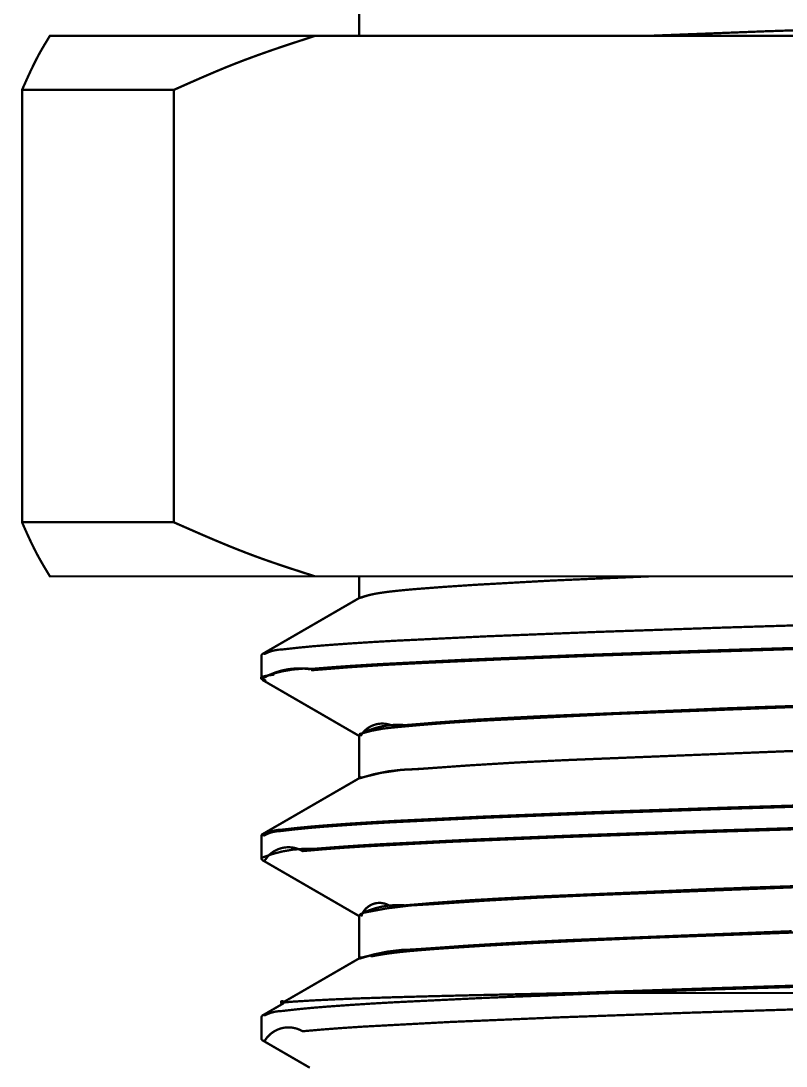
# Model space of a CAD drawing. Header units: inches. Extents: x -6 to 430, y 0 to 90.
# Drawn here: x 15.16 to 19.41, y 54.78 to 60.58 of the extents above; entities that cross this region are included whole.
import ezdxf

# ---------------------------------------------------------------- set-up
doc = ezdxf.new("R2010")
doc.units = ezdxf.units.IN
doc.layers.add('Mechanical 1', color=6, linetype='Continuous')

msp = doc.modelspace()

# ---------------------------------------------------------------- linework, layer by layer
at = {"layer": 'Mechanical 1', "const_width": 0.0127}
for points in [[(17.0415, 60.5), (17.0415, 60.625)], [(18.653, 60.5001), (19.295, 60.5251)], [(18.653, 60.5001), (19.295, 60.5251)], [(19.295, 60.5251), (20.0259, 60.5501)], [(19.295, 60.5251), (20.0259, 60.5501)], [(15.2928, 60.4486), (15.3084, 60.4745)], [(15.3084, 60.4745), (15.3241, 60.5)], [(15.3241, 60.5), (29.6759, 60.5)], [(16.559, 60.4211), (16.6383, 60.4479)], [(16.6383, 60.4479), (16.797, 60.5)], [(16.4014, 60.3643), (16.4801, 60.3933)], [(16.4801, 60.3933), (16.559, 60.4211)], [(15.2152, 60.3011), (15.2306, 60.3334)], [(15.1999, 60.2679), (15.2152, 60.3011)], [(16.1674, 60.2684), (16.2451, 60.3017)], [(15.1693, 60.2), (15.1999, 60.2679)], [(16.0124, 60.2), (16.0899, 60.2344)], [(16.0899, 60.2344), (16.1674, 60.2684)], [(15.1693, 60.2), (16.0124, 60.2)], [(15.1693, 57.8), (15.1693, 60.2)], [(16.0124, 57.8), (16.0124, 60.2)], [(15.1693, 57.8), (16.0124, 57.8)], [(15.1693, 57.8), (15.1845, 57.7656)], [(16.0124, 57.8), (16.1675, 57.7321)], [(15.1845, 57.7656), (15.1998, 57.7316)], [(15.1998, 57.7316), (15.2152, 57.6983)], [(16.1675, 57.7321), (16.2453, 57.6989)], [(16.2453, 57.6989), (16.3232, 57.6666)], [(16.3232, 57.6666), (16.4014, 57.6356)], [(15.2772, 57.5789), (15.2928, 57.5521)], [(15.2928, 57.5521), (15.3241, 57.5)], [(16.5589, 57.5781), (16.6381, 57.5514)], [(16.6381, 57.5514), (16.7175, 57.5255)], [(15.3241, 57.5), (29.6759, 57.5)], [(16.7175, 57.5255), (16.797, 57.5)], [(17.0415, 57.379), (17.0415, 57.5)], [(18.1035, 57.4762), (18.6546, 57.5001)], [(18.1125, 57.4766), (18.6546, 57.5001)], [(17.3442, 57.4284), (17.4964, 57.4403)], [(17.3598, 57.4297), (17.5123, 57.4414)], [(17.4964, 57.4403), (17.6754, 57.4523)], [(17.5123, 57.4414), (17.69, 57.4532)], [(17.6754, 57.4523), (18.1035, 57.4762)], [(17.69, 57.4532), (18.1125, 57.4766)], [(16.9395, 57.3201), (17.0483, 57.3829)], [(16.9402, 57.3205), (17.0491, 57.3834)], [(16.8852, 57.2886), (16.9395, 57.3201)], [(16.8858, 57.289), (16.9402, 57.3205)], [(16.7765, 57.2258), (16.8308, 57.2572)], [(16.7769, 57.226), (16.8313, 57.2575)], [(16.8308, 57.2572), (16.8852, 57.2886)], [(16.8313, 57.2575), (16.8858, 57.289)], [(16.668, 57.1631), (16.7224, 57.1946)], [(16.7221, 57.1944), (16.7765, 57.2258)], [(16.7224, 57.1946), (16.7769, 57.226)], [(18.3547, 57.1911), (19.062, 57.2154)], [(18.3547, 57.1911), (19.062, 57.2154)], [(19.062, 57.2154), (19.8491, 57.2397)], [(19.062, 57.2154), (19.8491, 57.2397)], [(16.6134, 57.1315), (16.6677, 57.1629)], [(16.6135, 57.1316), (16.668, 57.1631)], [(16.6677, 57.1629), (16.7221, 57.1944)], [(17.2431, 57.1426), (17.7437, 57.1668)], [(17.2431, 57.1426), (17.7437, 57.1668)], [(17.7437, 57.1668), (18.3547, 57.1911)], [(17.7437, 57.1668), (18.3547, 57.1911)], [(16.5046, 57.0687), (16.5591, 57.1001)], [(16.5046, 57.0687), (16.559, 57.1001)], [(16.5591, 57.1001), (16.6135, 57.1316)], [(16.559, 57.1001), (16.6134, 57.1315)], [(18.2151, 57.0609), (18.9345, 57.0862)], [(18.2574, 57.0625), (18.9733, 57.0875)], [(18.3589, 57.06), (18.9418, 57.0802)], [(18.9345, 57.0862), (19.744, 57.1115)], [(18.9418, 57.0802), (19.5823, 57.1004)], [(18.9733, 57.0875), (19.7761, 57.1125)], [(16.5, 56.9375), (16.5, 57.0625)], [(17.1164, 57.0103), (17.6039, 57.0356)], [(17.1539, 57.0125), (17.6459, 57.0375)], [(17.4015, 57.0195), (17.8422, 57.0398)], [(17.6039, 57.0356), (18.2151, 57.0609)], [(17.6459, 57.0375), (18.2574, 57.0625)], [(17.8422, 57.0398), (18.3589, 57.06)], [(16.507, 56.9236), (16.614, 56.8618)], [(16.614, 56.8618), (16.6675, 56.8308)], [(16.6675, 56.8308), (16.721, 56.7999)], [(16.721, 56.7999), (16.7745, 56.769)], [(19.0775, 56.7672), (20.556, 56.8171)], [(19.2237, 56.7725), (20.7047, 56.8217)], [(19.4062, 56.7728), (20.5198, 56.8096)], [(16.7745, 56.769), (16.828, 56.7381)], [(16.828, 56.7381), (16.8815, 56.7072)], [(17.7247, 56.6991), (18.4577, 56.736)], [(17.9328, 56.7173), (19.0775, 56.7672)], [(18.0517, 56.7234), (19.2237, 56.7725)], [(18.4577, 56.736), (19.4062, 56.7728)], [(16.8815, 56.7072), (16.9349, 56.6762)], [(16.9349, 56.6762), (16.9884, 56.6453)], [(16.9884, 56.6453), (17.0419, 56.6144)], [(17.0419, 56.3791), (17.0419, 56.6185)], [(19.3995, 56.5287), (20.9262, 56.5783)], [(18.1713, 56.4791), (19.3995, 56.5287)], [(18.2153, 56.4812), (19.4478, 56.5304)], [(16.9394, 56.3199), (17.0485, 56.383)], [(16.9424, 56.3216), (17.0515, 56.3847)], [(16.8303, 56.2568), (16.8849, 56.2884)], [(16.8334, 56.2586), (16.8879, 56.2901)], [(16.8849, 56.2884), (16.9394, 56.3199)], [(16.8879, 56.2901), (16.9424, 56.3216)], [(16.7213, 56.1938), (16.7758, 56.2253)], [(16.7243, 56.1955), (16.7788, 56.227)], [(16.7758, 56.2253), (16.8303, 56.2568)], [(16.7788, 56.227), (16.8334, 56.2586)], [(18.336, 56.184), (19.045, 56.2084)], [(18.3551, 56.1911), (19.0623, 56.2154)], [(18.3551, 56.1911), (19.0623, 56.2154)], [(19.045, 56.2084), (19.8351, 56.2329)], [(19.0623, 56.2154), (19.8494, 56.2397)], [(19.0623, 56.2154), (19.8494, 56.2397)], [(16.6122, 56.1307), (16.6667, 56.1622)], [(16.6153, 56.1325), (16.6698, 56.164)], [(16.6667, 56.1622), (16.7213, 56.1938)], [(16.6698, 56.164), (16.7243, 56.1955)], [(17.2257, 56.1352), (17.7248, 56.1596)], [(17.2435, 56.1426), (17.7441, 56.1669)], [(17.2435, 56.1426), (17.7441, 56.1669)], [(17.7248, 56.1596), (18.336, 56.184)], [(17.7441, 56.1669), (18.3551, 56.1911)], [(17.7441, 56.1669), (18.3551, 56.1911)], [(16.5031, 56.0676), (16.5576, 56.0992)], [(16.5062, 56.0694), (16.5607, 56.101)], [(16.5576, 56.0992), (16.6122, 56.1307)], [(16.5607, 56.101), (16.6153, 56.1325)], [(18.8828, 56.0781), (19.7011, 56.1039)], [(18.9733, 56.0875), (19.7761, 56.1125)], [(18.9733, 56.0875), (19.7761, 56.1125)], [(16.5, 56.0561), (16.5, 56.0625)], [(16.5, 55.9311), (16.5, 56.0561)], [(16.5025, 56.0609), (16.504, 56.0618)], [(17.1539, 56.0125), (17.6459, 56.0375)], [(17.1539, 56.0125), (17.6459, 56.0375)], [(17.5485, 56.0266), (18.159, 56.0524)], [(17.6459, 56.0375), (18.2574, 56.0625)], [(17.6459, 56.0375), (18.2574, 56.0625)], [(18.159, 56.0524), (18.8828, 56.0781)], [(18.2574, 56.0625), (18.9733, 56.0875)], [(18.2574, 56.0625), (18.9733, 56.0875)], [(17.0675, 56.0009), (17.5485, 56.0266)], [(16.505, 55.9247), (16.6124, 55.8626)], [(16.6124, 55.8626), (16.666, 55.8316)], [(16.666, 55.8316), (16.7197, 55.8006)], [(19.0005, 55.7643), (20.4422, 55.8135)], [(19.1976, 55.7716), (20.6637, 55.8204)], [(16.7197, 55.8006), (16.7734, 55.7695)], [(16.7734, 55.7695), (16.8271, 55.7385)], [(17.891, 55.715), (19.0005, 55.7643)], [(18.039, 55.7228), (19.1976, 55.7716)], [(18.3108, 55.7294), (19.5434, 55.7776)], [(16.8271, 55.7385), (16.8808, 55.7075)], [(16.8808, 55.7075), (16.9345, 55.6764)], [(16.9345, 55.6764), (16.9881, 55.6454)], [(16.9881, 55.6454), (17.0418, 55.6144)], [(17.0418, 55.3792), (17.0418, 55.6186)], [(18.1782, 55.4794), (19.4249, 55.5296)], [(18.2132, 55.481), (19.4449, 55.5303)], [(18.6494, 55.4939), (19.8654, 55.538)], [(17.7378, 55.4498), (18.0034, 55.4645)], [(18.0034, 55.4645), (18.3086, 55.4792)], [(18.3086, 55.4792), (18.6494, 55.4939)], [(17.5097, 55.4351), (17.7378, 55.4498)], [(16.9611, 55.3326), (17.0481, 55.3829)], [(16.9633, 55.3339), (17.0509, 55.3845)], [(16.8306, 55.2571), (16.8741, 55.2823)], [(16.832, 55.2579), (16.8757, 55.2832)], [(16.8741, 55.2823), (16.9176, 55.3074)], [(16.8757, 55.2832), (16.9195, 55.3086)], [(16.9176, 55.3074), (16.9611, 55.3326)], [(16.9195, 55.3086), (16.9633, 55.3339)], [(16.7436, 55.2068), (16.7871, 55.232)], [(16.7444, 55.2073), (16.7882, 55.2326)], [(16.7871, 55.232), (16.8306, 55.2571)], [(16.7882, 55.2326), (16.832, 55.2579)], [(18.9751, 55.2126), (19.3669, 55.2251)], [(18.9751, 55.2124), (19.367, 55.2249)], [(19.0611, 55.209), (19.8483, 55.2333)], [(19.3669, 55.2251), (19.7776, 55.2375)], [(19.367, 55.2249), (19.7777, 55.2374)], [(16.6566, 55.1566), (16.7001, 55.1817)], [(16.6568, 55.1567), (16.7006, 55.182)], [(16.7001, 55.1817), (16.7436, 55.2068)], [(16.7006, 55.182), (16.7444, 55.2073)], [(17.0601, 55.1582), (17.2442, 55.164)], [(17.2332, 55.1637), (17.4482, 55.1696)], [(17.2442, 55.164), (17.4576, 55.1698)], [(17.4482, 55.1696), (17.6906, 55.1755)], [(17.4576, 55.1698), (17.6977, 55.1756)], [(17.6906, 55.1755), (18.2574, 55.1875)], [(17.6977, 55.1756), (18.2574, 55.1875)], [(17.7427, 55.1604), (18.3537, 55.1847)], [(18.2595, 55.1874), (18.6047, 55.1999)], [(18.2595, 55.1876), (18.6049, 55.2001)], [(18.2595, 55.1875), (22.498, 55.1875)], [(18.3537, 55.1847), (19.0611, 55.209)], [(18.6047, 55.1999), (18.9751, 55.2124)], [(18.6049, 55.2001), (18.9751, 55.2126)], [(16.5045, 55.0622), (16.6178, 55.1277)], [(16.613, 55.1314), (16.6568, 55.1567)], [(16.613, 55.1314), (16.6566, 55.1566)], [(16.6795, 55.1396), (16.7763, 55.1456)], [(16.6884, 55.1403), (16.7871, 55.1462)], [(16.7763, 55.1456), (16.8974, 55.1517)], [(16.7871, 55.1462), (16.9089, 55.1522)], [(16.8974, 55.1517), (17.0485, 55.1578)], [(16.9089, 55.1522), (17.0601, 55.1582)], [(17.0485, 55.1578), (17.2332, 55.1637)], [(17.2422, 55.1361), (17.7427, 55.1604)], [(16.5, 54.9311), (16.5, 55.0561)], [(17.5485, 55.0266), (18.1589, 55.0524)], [(18.1589, 55.0524), (18.8827, 55.0781)], [(18.8827, 55.0781), (19.701, 55.1039)], [(17.0674, 55.0009), (17.5485, 55.0266)], [(16.505, 54.9247), (16.5927, 54.874)], [(16.5927, 54.874), (16.6366, 54.8486)], [(16.6366, 54.8486), (16.6804, 54.8233)], [(16.6804, 54.8233), (16.7243, 54.7979)], [(16.7243, 54.7979), (16.7681, 54.7726)]]:
    msp.add_lwpolyline(points, dxfattribs=at)
at = {"layer": 'Mechanical 1', "const_width": 0.00635}
for points in [[(19.2918, 60.5251, 1), (19.2981, 60.5251, 1)], [(19.2918, 60.5251, 1), (19.2981, 60.5251, 1)], [(19.2918, 60.5251, 1), (19.2981, 60.5251, 1)], [(19.2918, 60.5251, 1), (19.2981, 60.5251, 1)], [(15.2896, 60.4486, 1), (15.2959, 60.4486, 1)], [(15.2896, 60.4486, 1), (15.2959, 60.4486, 1)], [(15.3053, 60.4745, 1), (15.3116, 60.4745, 1)], [(15.3053, 60.4745, 1), (15.3116, 60.4745, 1)], [(15.321, 60.5, 1), (15.3273, 60.5, 1)], [(15.321, 60.5, 1), (15.3273, 60.5, 1)], [(16.6351, 60.4479, 1), (16.6414, 60.4479, 1)], [(16.6351, 60.4479, 1), (16.6414, 60.4479, 1)], [(16.7939, 60.5, 1), (16.8002, 60.5, 1)], [(17.0383, 60.5, 1), (17.0447, 60.5, 1)], [(18.6498, 60.5001, 1), (18.6562, 60.5001, 1)], [(18.6498, 60.5001, 1), (18.6562, 60.5001, 1)], [(15.2584, 60.3939, 1), (15.2647, 60.3939, 1)], [(15.2584, 60.3939, 1), (15.2647, 60.3939, 1)], [(15.274, 60.4219, 1), (15.2803, 60.4219, 1)], [(15.274, 60.4219, 1), (15.2803, 60.4219, 1)], [(16.4769, 60.3933, 1), (16.4832, 60.3933, 1)], [(16.4769, 60.3933, 1), (16.4832, 60.3933, 1)], [(16.5559, 60.4211, 1), (16.5622, 60.4211, 1)], [(16.5559, 60.4211, 1), (16.5622, 60.4211, 1)], [(15.2274, 60.3334, 1), (15.2338, 60.3334, 1)], [(15.2274, 60.3334, 1), (15.2338, 60.3334, 1)], [(15.2429, 60.3644, 1), (15.2492, 60.3644, 1)], [(15.2429, 60.3644, 1), (15.2492, 60.3644, 1)], [(16.3982, 60.3643, 1), (16.4046, 60.3643, 1)], [(16.3982, 60.3643, 1), (16.4046, 60.3643, 1)], [(15.212, 60.3011, 1), (15.2184, 60.3011, 1)], [(15.212, 60.3011, 1), (15.2184, 60.3011, 1)], [(16.2419, 60.3017, 1), (16.2483, 60.3017, 1)], [(16.2419, 60.3017, 1), (16.2483, 60.3017, 1)], [(15.1967, 60.2679, 1), (15.203, 60.2679, 1)], [(15.1967, 60.2679, 1), (15.203, 60.2679, 1)], [(16.0867, 60.2344, 1), (16.093, 60.2344, 1)], [(16.0867, 60.2344, 1), (16.093, 60.2344, 1)], [(16.1642, 60.2684, 1), (16.1706, 60.2684, 1)], [(16.1642, 60.2684, 1), (16.1706, 60.2684, 1)], [(15.1661, 60.2, 1), (15.1724, 60.2, 1)], [(15.1661, 60.2, 1), (15.1724, 60.2, 1)], [(15.1661, 60.2, 1), (15.1724, 60.2, 1)], [(16.0093, 60.2, 1), (16.0156, 60.2, 1)], [(16.0093, 60.2, 1), (16.0156, 60.2, 1)], [(16.0093, 60.2, 1), (16.0156, 60.2, 1)], [(15.1661, 57.8, 1), (15.1724, 57.8, 1)], [(15.1661, 57.8, 1), (15.1724, 57.8, 1)], [(15.1661, 57.8, 1), (15.1724, 57.8, 1)], [(16.0093, 57.8, 1), (16.0156, 57.8, 1)], [(16.0093, 57.8, 1), (16.0156, 57.8, 1)], [(16.0093, 57.8, 1), (16.0156, 57.8, 1)], [(15.1814, 57.7656, 1), (15.1877, 57.7656, 1)], [(15.1814, 57.7656, 1), (15.1877, 57.7656, 1)], [(15.1967, 57.7316, 1), (15.203, 57.7316, 1)], [(15.1967, 57.7316, 1), (15.203, 57.7316, 1)], [(16.1644, 57.7321, 1), (16.1707, 57.7321, 1)], [(16.1644, 57.7321, 1), (16.1707, 57.7321, 1)], [(15.212, 57.6983, 1), (15.2183, 57.6983, 1)], [(15.212, 57.6983, 1), (15.2184, 57.6983, 1)], [(15.2274, 57.6662, 1), (15.2337, 57.6662, 1)], [(15.2274, 57.6662, 1), (15.2337, 57.6662, 1)], [(16.2421, 57.6989, 1), (16.2484, 57.6989, 1)], [(16.2421, 57.6989, 1), (16.2484, 57.6989, 1)], [(16.32, 57.6666, 1), (16.3264, 57.6666, 1)], [(16.32, 57.6666, 1), (16.3264, 57.6666, 1)], [(15.2429, 57.6357, 1), (15.2492, 57.6357, 1)], [(15.2429, 57.6357, 1), (15.2492, 57.6357, 1)], [(15.2584, 57.6067, 1), (15.2647, 57.6067, 1)], [(15.2584, 57.6067, 1), (15.2647, 57.6067, 1)], [(16.3983, 57.6356, 1), (16.4046, 57.6356, 1)], [(16.3983, 57.6356, 1), (16.4046, 57.6356, 1)], [(15.274, 57.5789, 1), (15.2803, 57.5789, 1)], [(15.274, 57.5789, 1), (15.2803, 57.5789, 1)], [(15.2896, 57.5521, 1), (15.296, 57.5521, 1)], [(15.2896, 57.5521, 1), (15.296, 57.5521, 1)], [(16.5558, 57.5781, 1), (16.5621, 57.5781, 1)], [(16.5558, 57.5781, 1), (16.5621, 57.5781, 1)], [(16.635, 57.5514, 1), (16.6413, 57.5514, 1)], [(16.635, 57.5514, 1), (16.6413, 57.5514, 1)], [(15.321, 57.5, 1), (15.3273, 57.5, 1)], [(15.321, 57.5, 1), (15.3273, 57.5, 1)], [(16.7144, 57.5255, 1), (16.7207, 57.5255, 1)], [(16.7144, 57.5255, 1), (16.7207, 57.5255, 1)], [(16.7939, 57.5, 1), (16.8002, 57.5, 1)], [(17.0384, 57.5, 1), (17.0447, 57.5, 1)], [(18.6514, 57.5001, 1), (18.6578, 57.5001, 1)], [(18.6514, 57.5001, 1), (18.6578, 57.5001, 1)], [(17.3411, 57.4284, 1), (17.3474, 57.4284, 1)], [(17.3411, 57.4284, 1), (17.3474, 57.4284, 1)], [(17.3566, 57.4297, 1), (17.363, 57.4297, 1)], [(17.3566, 57.4297, 1), (17.363, 57.4297, 1)], [(17.4932, 57.4403, 1), (17.4996, 57.4403, 1)], [(17.4932, 57.4403, 1), (17.4996, 57.4403, 1)], [(17.5091, 57.4414, 1), (17.5155, 57.4414, 1)], [(17.5091, 57.4414, 1), (17.5155, 57.4414, 1)], [(17.6722, 57.4523, 1), (17.6786, 57.4523, 1)], [(17.6722, 57.4523, 1), (17.6786, 57.4523, 1)], [(17.6868, 57.4532, 1), (17.6932, 57.4532, 1)], [(17.6868, 57.4532, 1), (17.6932, 57.4532, 1)], [(18.1003, 57.4762, 1), (18.1067, 57.4762, 1)], [(18.1003, 57.4762, 1), (18.1067, 57.4762, 1)], [(18.1094, 57.4766, 1), (18.1157, 57.4766, 1)], [(18.1094, 57.4766, 1), (18.1157, 57.4766, 1)], [(17.0384, 57.379, 1), (17.0447, 57.379, 1)], [(17.0438, 57.3806, 1), (17.0502, 57.3806, 1)], [(17.0451, 57.3829, 1), (17.0514, 57.3829, 1)], [(17.046, 57.3834, 1), (17.0523, 57.3834, 1)], [(17.053, 57.3828, 1), (17.0594, 57.3828, 1)], [(17.0805, 57.3925, 1), (17.0868, 57.3925, 1)], [(17.0805, 57.3925, 1), (17.0868, 57.3925, 1)], [(17.0898, 57.3945, 1), (17.0962, 57.3945, 1)], [(17.0898, 57.3945, 1), (17.0962, 57.3945, 1)], [(17.1339, 57.4045, 1), (17.1403, 57.4045, 1)], [(17.1339, 57.4045, 1), (17.1403, 57.4045, 1)], [(17.1447, 57.4063, 1), (17.151, 57.4063, 1)], [(17.1447, 57.4063, 1), (17.151, 57.4063, 1)], [(17.2198, 57.4164, 1), (17.2261, 57.4164, 1)], [(17.2198, 57.4164, 1), (17.2261, 57.4164, 1)], [(17.2334, 57.418, 1), (17.2397, 57.418, 1)], [(17.2334, 57.418, 1), (17.2397, 57.418, 1)], [(16.9364, 57.3201, 1), (16.9427, 57.3201, 1)], [(16.9364, 57.3201, 1), (16.9427, 57.3201, 1)], [(16.9371, 57.3205, 1), (16.9434, 57.3205, 1)], [(16.9371, 57.3205, 1), (16.9434, 57.3205, 1)], [(16.8276, 57.2572, 1), (16.834, 57.2572, 1)], [(16.8276, 57.2572, 1), (16.834, 57.2572, 1)], [(16.8282, 57.2575, 1), (16.8345, 57.2575, 1)], [(16.8282, 57.2575, 1), (16.8345, 57.2575, 1)], [(16.882, 57.2886, 1), (16.8884, 57.2886, 1)], [(16.882, 57.2886, 1), (16.8884, 57.2886, 1)], [(16.8826, 57.289, 1), (16.889, 57.289, 1)], [(16.8826, 57.289, 1), (16.889, 57.289, 1)], [(16.7193, 57.1946, 1), (16.7256, 57.1946, 1)], [(16.7193, 57.1946, 1), (16.7256, 57.1946, 1)], [(16.7733, 57.2258, 1), (16.7796, 57.2258, 1)], [(16.7733, 57.2258, 1), (16.7796, 57.2258, 1)], [(16.7737, 57.226, 1), (16.7801, 57.226, 1)], [(16.7737, 57.226, 1), (16.7801, 57.226, 1)], [(19.0588, 57.2154, 1), (19.0652, 57.2154, 1)], [(19.0588, 57.2154, 1), (19.0652, 57.2154, 1)], [(19.0588, 57.2154, 1), (19.0652, 57.2154, 1)], [(19.0588, 57.2154, 1), (19.0652, 57.2154, 1)], [(16.6646, 57.1629, 1), (16.6709, 57.1629, 1)], [(16.6646, 57.1629, 1), (16.6709, 57.1629, 1)], [(16.6648, 57.1631, 1), (16.6712, 57.1631, 1)], [(16.6648, 57.1631, 1), (16.6712, 57.1631, 1)], [(16.7189, 57.1944, 1), (16.7253, 57.1944, 1)], [(16.7189, 57.1944, 1), (16.7253, 57.1944, 1)], [(17.24, 57.1426, 1), (17.2463, 57.1426, 1)], [(17.24, 57.1426, 1), (17.2463, 57.1426, 1)], [(17.24, 57.1426, 1), (17.2463, 57.1426, 1)], [(17.24, 57.1426, 1), (17.2463, 57.1426, 1)], [(17.7405, 57.1668, 1), (17.7469, 57.1668, 1)], [(17.7405, 57.1668, 1), (17.7469, 57.1668, 1)], [(17.7405, 57.1668, 1), (17.7469, 57.1668, 1)], [(17.7405, 57.1668, 1), (17.7469, 57.1668, 1)], [(18.3516, 57.1911, 1), (18.3579, 57.1911, 1)], [(18.3516, 57.1911, 1), (18.3579, 57.1911, 1)], [(18.3516, 57.1911, 1), (18.3579, 57.1911, 1)], [(18.3516, 57.1911, 1), (18.3579, 57.1911, 1)], [(16.5559, 57.1001, 1), (16.5623, 57.1001, 1)], [(16.5559, 57.1001, 1), (16.5623, 57.1001, 1)], [(16.5558, 57.1001, 1), (16.5622, 57.1001, 1)], [(16.5558, 57.1001, 1), (16.5622, 57.1001, 1)], [(16.6102, 57.1315, 1), (16.6165, 57.1315, 1)], [(16.6102, 57.1315, 1), (16.6165, 57.1315, 1)], [(16.6104, 57.1316, 1), (16.6167, 57.1316, 1)], [(16.6104, 57.1316, 1), (16.6167, 57.1316, 1)], [(16.6114, 57.094, 1), (16.6177, 57.094, 1)], [(16.6114, 57.094, 1), (16.6177, 57.094, 1)], [(16.6114, 57.094, 1), (16.6177, 57.094, 1)], [(16.6114, 57.094, 1), (16.6177, 57.094, 1)], [(16.862, 57.1183, 1), (16.8684, 57.1183, 1)], [(16.862, 57.1183, 1), (16.8684, 57.1183, 1)], [(16.862, 57.1183, 1), (16.8684, 57.1183, 1)], [(16.862, 57.1183, 1), (16.8684, 57.1183, 1)], [(18.9313, 57.0862, 1), (18.9377, 57.0862, 1)], [(18.9313, 57.0862, 1), (18.9377, 57.0862, 1)], [(18.9386, 57.0802, 1), (18.945, 57.0802, 1)], [(18.9386, 57.0802, 1), (18.945, 57.0802, 1)], [(18.9701, 57.0875, 1), (18.9765, 57.0875, 1)], [(18.9701, 57.0875, 1), (18.9765, 57.0875, 1)], [(16.4968, 57.0625, 1), (16.5032, 57.0625, 1)], [(16.5015, 57.0687, 1), (16.5078, 57.0687, 1)], [(16.5015, 57.0687, 1), (16.5078, 57.0687, 1)], [(16.5146, 57.0697, 1), (16.521, 57.0697, 1)], [(16.5146, 57.0697, 1), (16.521, 57.0697, 1)], [(17.6007, 57.0356, 1), (17.607, 57.0356, 1)], [(17.6007, 57.0356, 1), (17.607, 57.0356, 1)], [(17.6427, 57.0375, 1), (17.6491, 57.0375, 1)], [(17.6427, 57.0375, 1), (17.6491, 57.0375, 1)], [(17.8391, 57.0398, 1), (17.8454, 57.0398, 1)], [(17.8391, 57.0398, 1), (17.8454, 57.0398, 1)], [(18.2119, 57.0609, 1), (18.2183, 57.0609, 1)], [(18.2119, 57.0609, 1), (18.2183, 57.0609, 1)], [(18.2542, 57.0625, 1), (18.2605, 57.0625, 1)], [(18.2542, 57.0625, 1), (18.2605, 57.0625, 1)], [(18.3558, 57.06, 1), (18.3621, 57.06, 1)], [(18.3558, 57.06, 1), (18.3621, 57.06, 1)], [(16.7611, 56.985, 1), (16.7674, 56.985, 1)], [(16.7611, 56.985, 1), (16.7674, 56.985, 1)], [(16.7772, 56.9791, 1), (16.7835, 56.9791, 1)], [(16.7909, 56.9875, 1), (16.7972, 56.9875, 1)], [(16.7909, 56.9875, 1), (16.7972, 56.9875, 1)], [(17.1133, 57.0103, 1), (17.1196, 57.0103, 1)], [(17.1133, 57.0103, 1), (17.1196, 57.0103, 1)], [(17.1507, 57.0125, 1), (17.1571, 57.0125, 1)], [(17.1507, 57.0125, 1), (17.1571, 57.0125, 1)], [(17.3983, 57.0195, 1), (17.4046, 57.0195, 1)], [(17.3983, 57.0195, 1), (17.4046, 57.0195, 1)], [(16.4936, 56.9352, 1), (16.4999, 56.9352, 1)], [(16.4936, 56.9352, 1), (16.4999, 56.9352, 1)], [(16.4949, 56.9383, 1), (16.5012, 56.9383, 1)], [(16.4949, 56.9383, 1), (16.5012, 56.9383, 1)], [(16.4958, 56.932, 1), (16.5022, 56.932, 1)], [(16.4958, 56.932, 1), (16.5022, 56.932, 1)], [(16.4968, 56.9375, 1), (16.5032, 56.9375, 1)], [(16.4968, 56.9375, 1), (16.5032, 56.9375, 1)], [(16.4999, 56.9414, 1), (16.5063, 56.9414, 1)], [(16.4999, 56.9414, 1), (16.5063, 56.9414, 1)], [(16.5012, 56.9289, 1), (16.5076, 56.9289, 1)], [(16.5012, 56.9289, 1), (16.5076, 56.9289, 1)], [(16.5038, 56.9236, 1), (16.5102, 56.9236, 1)], [(16.5047, 56.9343, 1), (16.511, 56.9343, 1)], [(16.509, 56.9446, 1), (16.5153, 56.9446, 1)], [(16.509, 56.9446, 1), (16.5153, 56.9446, 1)], [(16.518, 56.9226, 1), (16.5243, 56.9226, 1)], [(16.5223, 56.9477, 1), (16.5287, 56.9477, 1)], [(16.5223, 56.9477, 1), (16.5287, 56.9477, 1)], [(16.5402, 56.9508, 1), (16.5465, 56.9508, 1)], [(16.5402, 56.9508, 1), (16.5465, 56.9508, 1)], [(16.5625, 56.954, 1), (16.5688, 56.954, 1)], [(16.6108, 56.8618, 1), (16.6172, 56.8618, 1)], [(16.6108, 56.8618, 1), (16.6172, 56.8618, 1)], [(16.6643, 56.8308, 1), (16.6707, 56.8308, 1)], [(16.6643, 56.8308, 1), (16.6707, 56.8308, 1)], [(16.7178, 56.7999, 1), (16.7242, 56.7999, 1)], [(16.7178, 56.7999, 1), (16.7242, 56.7999, 1)], [(16.7713, 56.769, 1), (16.7777, 56.769, 1)], [(16.7713, 56.769, 1), (16.7777, 56.769, 1)], [(16.8248, 56.7381, 1), (16.8311, 56.7381, 1)], [(16.8248, 56.7381, 1), (16.8311, 56.7381, 1)], [(18.4545, 56.736, 1), (18.4608, 56.736, 1)], [(18.4545, 56.736, 1), (18.4608, 56.736, 1)], [(19.0744, 56.7672, 1), (19.0807, 56.7672, 1)], [(19.0744, 56.7672, 1), (19.0807, 56.7672, 1)], [(19.2205, 56.7725, 1), (19.2269, 56.7725, 1)], [(19.2205, 56.7725, 1), (19.2269, 56.7725, 1)], [(19.403, 56.7728, 1), (19.4094, 56.7728, 1)], [(19.403, 56.7728, 1), (19.4094, 56.7728, 1)], [(16.8783, 56.7072, 1), (16.8846, 56.7072, 1)], [(16.8783, 56.7072, 1), (16.8846, 56.7072, 1)], [(16.9318, 56.6762, 1), (16.9381, 56.6762, 1)], [(16.9318, 56.6762, 1), (16.9381, 56.6762, 1)], [(17.2979, 56.6743, 1), (17.3042, 56.6743, 1)], [(17.2979, 56.6743, 1), (17.3042, 56.6743, 1)], [(17.7216, 56.6991, 1), (17.7279, 56.6991, 1)], [(17.7216, 56.6991, 1), (17.7279, 56.6991, 1)], [(17.9296, 56.7173, 1), (17.936, 56.7173, 1)], [(17.9296, 56.7173, 1), (17.936, 56.7173, 1)], [(18.0485, 56.7234, 1), (18.0548, 56.7234, 1)], [(18.0485, 56.7234, 1), (18.0548, 56.7234, 1)], [(16.9853, 56.6453, 1), (16.9916, 56.6453, 1)], [(16.9853, 56.6453, 1), (16.9916, 56.6453, 1)], [(17.0387, 56.6185, 1), (17.0451, 56.6185, 1)], [(17.0387, 56.6144, 1), (17.0451, 56.6144, 1)], [(17.0433, 56.6255, 1), (17.0496, 56.6255, 1)], [(17.0477, 56.6251, 1), (17.054, 56.6251, 1)], [(17.0495, 56.6175, 1), (17.0559, 56.6175, 1)], [(17.2303, 56.6674, 1), (17.2366, 56.6674, 1)], [(17.2303, 56.6674, 1), (17.2366, 56.6674, 1)], [(17.2399, 56.6623, 1), (17.2463, 56.6623, 1)], [(17.2399, 56.6623, 1), (17.2463, 56.6623, 1)], [(19.3964, 56.5287, 1), (19.4027, 56.5287, 1)], [(19.3964, 56.5287, 1), (19.4027, 56.5287, 1)], [(18.1681, 56.4791, 1), (18.1744, 56.4791, 1)], [(18.1681, 56.4791, 1), (18.1744, 56.4791, 1)], [(18.2121, 56.4812, 1), (18.2185, 56.4812, 1)], [(18.2121, 56.4812, 1), (18.2185, 56.4812, 1)], [(17.0454, 56.383, 1), (17.0517, 56.383, 1)], [(17.0483, 56.3847, 1), (17.0546, 56.3847, 1)], [(17.0512, 56.3828, 1), (17.0576, 56.3828, 1)], [(17.3572, 56.4295, 1), (17.3635, 56.4295, 1)], [(17.3572, 56.4295, 1), (17.3635, 56.4295, 1)], [(17.3863, 56.432, 1), (17.3927, 56.432, 1)], [(17.3863, 56.432, 1), (17.3927, 56.432, 1)], [(17.0387, 56.3791, 1), (17.0451, 56.3791, 1)], [(17.0444, 56.3799, 1), (17.0507, 56.3799, 1)], [(16.8817, 56.2884, 1), (16.8881, 56.2884, 1)], [(16.8817, 56.2884, 1), (16.8881, 56.2884, 1)], [(16.8847, 56.2901, 1), (16.8911, 56.2901, 1)], [(16.8847, 56.2901, 1), (16.8911, 56.2901, 1)], [(16.9363, 56.3199, 1), (16.9426, 56.3199, 1)], [(16.9363, 56.3199, 1), (16.9426, 56.3199, 1)], [(16.9392, 56.3216, 1), (16.9456, 56.3216, 1)], [(16.9392, 56.3216, 1), (16.9456, 56.3216, 1)], [(16.7726, 56.2253, 1), (16.779, 56.2253, 1)], [(16.7726, 56.2253, 1), (16.779, 56.2253, 1)], [(16.7757, 56.227, 1), (16.782, 56.227, 1)], [(16.7757, 56.227, 1), (16.782, 56.227, 1)], [(16.8272, 56.2568, 1), (16.8335, 56.2568, 1)], [(16.8272, 56.2568, 1), (16.8335, 56.2568, 1)], [(16.8302, 56.2586, 1), (16.8365, 56.2586, 1)], [(16.8302, 56.2586, 1), (16.8365, 56.2586, 1)], [(19.0418, 56.2084, 1), (19.0481, 56.2084, 1)], [(19.0418, 56.2084, 1), (19.0481, 56.2084, 1)], [(19.0592, 56.2154, 1), (19.0655, 56.2154, 1)], [(19.0592, 56.2154, 1), (19.0655, 56.2154, 1)], [(19.0592, 56.2154, 1), (19.0655, 56.2154, 1)], [(19.0592, 56.2154, 1), (19.0655, 56.2154, 1)], [(16.6635, 56.1622, 1), (16.6699, 56.1622, 1)], [(16.6635, 56.1622, 1), (16.6699, 56.1622, 1)], [(16.6666, 56.164, 1), (16.673, 56.164, 1)], [(16.6666, 56.164, 1), (16.673, 56.164, 1)], [(16.7181, 56.1938, 1), (16.7244, 56.1938, 1)], [(16.7181, 56.1938, 1), (16.7244, 56.1938, 1)], [(16.7211, 56.1955, 1), (16.7275, 56.1955, 1)], [(16.7211, 56.1955, 1), (16.7275, 56.1955, 1)], [(17.7216, 56.1596, 1), (17.728, 56.1596, 1)], [(17.7216, 56.1596, 1), (17.728, 56.1596, 1)], [(17.7409, 56.1669, 1), (17.7473, 56.1669, 1)], [(17.7409, 56.1669, 1), (17.7473, 56.1669, 1)], [(17.7409, 56.1669, 1), (17.7473, 56.1669, 1)], [(17.7409, 56.1669, 1), (17.7473, 56.1669, 1)], [(18.3328, 56.184, 1), (18.3391, 56.184, 1)], [(18.3328, 56.184, 1), (18.3391, 56.184, 1)], [(18.3519, 56.1911, 1), (18.3583, 56.1911, 1)], [(18.3519, 56.1911, 1), (18.3583, 56.1911, 1)], [(18.3519, 56.1911, 1), (18.3583, 56.1911, 1)], [(18.3519, 56.1911, 1), (18.3583, 56.1911, 1)], [(16.5544, 56.0992, 1), (16.5608, 56.0992, 1)], [(16.5544, 56.0992, 1), (16.5608, 56.0992, 1)], [(16.5576, 56.101, 1), (16.5639, 56.101, 1)], [(16.5576, 56.101, 1), (16.5639, 56.101, 1)], [(16.609, 56.1307, 1), (16.6153, 56.1307, 1)], [(16.609, 56.1307, 1), (16.6153, 56.1307, 1)], [(16.6116, 56.094, 1), (16.6179, 56.094, 1)], [(16.6116, 56.094, 1), (16.6179, 56.094, 1)], [(16.6116, 56.094, 1), (16.6179, 56.094, 1)], [(16.6116, 56.094, 1), (16.6179, 56.094, 1)], [(16.6121, 56.1325, 1), (16.6184, 56.1325, 1)], [(16.6121, 56.1325, 1), (16.6184, 56.1325, 1)], [(16.8479, 56.1108, 1), (16.8543, 56.1108, 1)], [(16.8479, 56.1108, 1), (16.8543, 56.1108, 1)], [(16.8623, 56.1183, 1), (16.8687, 56.1183, 1)], [(16.8623, 56.1183, 1), (16.8687, 56.1183, 1)], [(16.8623, 56.1183, 1), (16.8687, 56.1183, 1)], [(16.8623, 56.1183, 1), (16.8687, 56.1183, 1)], [(17.2225, 56.1352, 1), (17.2288, 56.1352, 1)], [(17.2225, 56.1352, 1), (17.2288, 56.1352, 1)], [(17.2403, 56.1426, 1), (17.2467, 56.1426, 1)], [(17.2403, 56.1426, 1), (17.2467, 56.1426, 1)], [(17.2403, 56.1426, 1), (17.2467, 56.1426, 1)], [(17.2403, 56.1426, 1), (17.2467, 56.1426, 1)], [(16.4968, 56.0625, 1), (16.5032, 56.0625, 1)], [(16.4968, 56.0561, 1), (16.5032, 56.0561, 1)], [(16.4968, 56.0561, 1), (16.5032, 56.0561, 1)], [(16.4994, 56.0609, 1), (16.5057, 56.0609, 1)], [(16.4999, 56.0676, 1), (16.5062, 56.0676, 1)], [(16.5008, 56.0618, 1), (16.5072, 56.0618, 1)], [(16.503, 56.0694, 1), (16.5094, 56.0694, 1)], [(16.5112, 56.062, 1), (16.5176, 56.062, 1)], [(16.5147, 56.0698, 1), (16.521, 56.0698, 1)], [(16.5147, 56.0698, 1), (16.521, 56.0698, 1)], [(16.6025, 56.0864, 1), (16.6089, 56.0864, 1)], [(16.6025, 56.0864, 1), (16.6089, 56.0864, 1)], [(17.6427, 56.0375, 1), (17.6491, 56.0375, 1)], [(17.6427, 56.0375, 1), (17.6491, 56.0375, 1)], [(17.6427, 56.0375, 1), (17.6491, 56.0375, 1)], [(17.6427, 56.0375, 1), (17.6491, 56.0375, 1)], [(18.1558, 56.0524, 1), (18.1621, 56.0524, 1)], [(18.1558, 56.0524, 1), (18.1621, 56.0524, 1)], [(18.2542, 56.0625, 1), (18.2605, 56.0625, 1)], [(18.2542, 56.0625, 1), (18.2605, 56.0625, 1)], [(18.2542, 56.0625, 1), (18.2605, 56.0625, 1)], [(18.2542, 56.0625, 1), (18.2605, 56.0625, 1)], [(18.8796, 56.0781, 1), (18.886, 56.0781, 1)], [(18.8796, 56.0781, 1), (18.886, 56.0781, 1)], [(18.9701, 56.0875, 1), (18.9765, 56.0875, 1)], [(18.9701, 56.0875, 1), (18.9765, 56.0875, 1)], [(18.9701, 56.0875, 1), (18.9765, 56.0875, 1)], [(18.9701, 56.0875, 1), (18.9765, 56.0875, 1)], [(16.7909, 55.9875, 1), (16.7972, 55.9875, 1)], [(16.7909, 55.9875, 1), (16.7972, 55.9875, 1)], [(16.7909, 55.9875, 1), (16.7972, 55.9875, 1)], [(16.7909, 55.9875, 1), (16.7972, 55.9875, 1)], [(17.0643, 56.0009, 1), (17.0706, 56.0009, 1)], [(17.0643, 56.0009, 1), (17.0706, 56.0009, 1)], [(17.1507, 56.0125, 1), (17.1571, 56.0125, 1)], [(17.1507, 56.0125, 1), (17.1571, 56.0125, 1)], [(17.1507, 56.0125, 1), (17.1571, 56.0125, 1)], [(17.1507, 56.0125, 1), (17.1571, 56.0125, 1)], [(17.5453, 56.0266, 1), (17.5517, 56.0266, 1)], [(17.5453, 56.0266, 1), (17.5517, 56.0266, 1)], [(16.4968, 55.9375, 1), (16.5032, 55.9375, 1)], [(16.4968, 55.9375, 1), (16.5032, 55.9375, 1)], [(16.4968, 55.9311, 1), (16.5032, 55.9311, 1)], [(16.5018, 55.9247, 1), (16.5082, 55.9247, 1)], [(16.5152, 55.9236, 1), (16.5216, 55.9236, 1)], [(16.7247, 55.9751, 1), (16.7311, 55.9751, 1)], [(16.7247, 55.9751, 1), (16.7311, 55.9751, 1)], [(16.6092, 55.8626, 1), (16.6155, 55.8626, 1)], [(16.6092, 55.8626, 1), (16.6155, 55.8626, 1)], [(16.6629, 55.8316, 1), (16.6692, 55.8316, 1)], [(16.6629, 55.8316, 1), (16.6692, 55.8316, 1)], [(16.7166, 55.8006, 1), (16.7229, 55.8006, 1)], [(16.7166, 55.8006, 1), (16.7229, 55.8006, 1)], [(16.7702, 55.7695, 1), (16.7766, 55.7695, 1)], [(16.7702, 55.7695, 1), (16.7766, 55.7695, 1)], [(18.9973, 55.7643, 1), (19.0036, 55.7643, 1)], [(18.9973, 55.7643, 1), (19.0036, 55.7643, 1)], [(19.1945, 55.7716, 1), (19.2008, 55.7716, 1)], [(19.1945, 55.7716, 1), (19.2008, 55.7716, 1)], [(16.8239, 55.7385, 1), (16.8303, 55.7385, 1)], [(16.8239, 55.7385, 1), (16.8303, 55.7385, 1)], [(16.8776, 55.7075, 1), (16.884, 55.7075, 1)], [(16.8776, 55.7075, 1), (16.884, 55.7075, 1)], [(17.8879, 55.715, 1), (17.8942, 55.715, 1)], [(17.8879, 55.715, 1), (17.8942, 55.715, 1)], [(18.0359, 55.7228, 1), (18.0422, 55.7228, 1)], [(18.0359, 55.7228, 1), (18.0422, 55.7228, 1)], [(18.3077, 55.7294, 1), (18.314, 55.7294, 1)], [(18.3077, 55.7294, 1), (18.314, 55.7294, 1)], [(16.9313, 55.6764, 1), (16.9376, 55.6764, 1)], [(16.9313, 55.6764, 1), (16.9376, 55.6764, 1)], [(16.985, 55.6454, 1), (16.9913, 55.6454, 1)], [(16.985, 55.6454, 1), (16.9913, 55.6454, 1)], [(17.0641, 55.6331, 1), (17.0705, 55.6331, 1)], [(17.2162, 55.6658, 1), (17.2226, 55.6658, 1)], [(17.2162, 55.6658, 1), (17.2226, 55.6658, 1)], [(17.2945, 55.6739, 1), (17.3009, 55.6739, 1)], [(17.2945, 55.6739, 1), (17.3009, 55.6739, 1)], [(17.4577, 55.6813, 1), (17.464, 55.6813, 1)], [(17.4577, 55.6813, 1), (17.464, 55.6813, 1)], [(17.0386, 55.6186, 1), (17.045, 55.6186, 1)], [(17.0386, 55.6144, 1), (17.045, 55.6144, 1)], [(17.0465, 55.6251, 1), (17.0529, 55.6251, 1)], [(17.0524, 55.6165, 1), (17.0587, 55.6165, 1)], [(18.0003, 55.4645, 1), (18.0066, 55.4645, 1)], [(18.0003, 55.4645, 1), (18.0066, 55.4645, 1)], [(18.1751, 55.4794, 1), (18.1814, 55.4794, 1)], [(18.1751, 55.4794, 1), (18.1814, 55.4794, 1)], [(18.21, 55.481, 1), (18.2163, 55.481, 1)], [(18.21, 55.481, 1), (18.2163, 55.481, 1)], [(18.3054, 55.4792, 1), (18.3118, 55.4792, 1)], [(18.3054, 55.4792, 1), (18.3118, 55.4792, 1)], [(18.6463, 55.4939, 1), (18.6526, 55.4939, 1)], [(18.6463, 55.4939, 1), (18.6526, 55.4939, 1)], [(17.1925, 55.4056, 1), (17.1989, 55.4056, 1)], [(17.1925, 55.4056, 1), (17.1989, 55.4056, 1)], [(17.3211, 55.4203, 1), (17.3275, 55.4203, 1)], [(17.3211, 55.4203, 1), (17.3275, 55.4203, 1)], [(17.3538, 55.4292, 1), (17.3602, 55.4292, 1)], [(17.3538, 55.4292, 1), (17.3602, 55.4292, 1)], [(17.3845, 55.4318, 1), (17.3909, 55.4318, 1)], [(17.3845, 55.4318, 1), (17.3909, 55.4318, 1)], [(17.5065, 55.4351, 1), (17.5129, 55.4351, 1)], [(17.5065, 55.4351, 1), (17.5129, 55.4351, 1)], [(17.7346, 55.4498, 1), (17.7409, 55.4498, 1)], [(17.7346, 55.4498, 1), (17.7409, 55.4498, 1)], [(17.0386, 55.3792, 1), (17.045, 55.3792, 1)], [(17.0437, 55.3791, 1), (17.0501, 55.3791, 1)], [(17.045, 55.3829, 1), (17.0513, 55.3829, 1)], [(17.0461, 55.3826, 1), (17.0524, 55.3826, 1)], [(17.0477, 55.3845, 1), (17.0541, 55.3845, 1)], [(17.1074, 55.3909, 1), (17.1138, 55.3909, 1)], [(16.8709, 55.2823, 1), (16.8773, 55.2823, 1)], [(16.8709, 55.2823, 1), (16.8773, 55.2823, 1)], [(16.8726, 55.2832, 1), (16.8789, 55.2832, 1)], [(16.8726, 55.2832, 1), (16.8789, 55.2832, 1)], [(16.9144, 55.3074, 1), (16.9208, 55.3074, 1)], [(16.9144, 55.3074, 1), (16.9208, 55.3074, 1)], [(16.9164, 55.3086, 1), (16.9227, 55.3086, 1)], [(16.9164, 55.3086, 1), (16.9227, 55.3086, 1)], [(16.9579, 55.3326, 1), (16.9643, 55.3326, 1)], [(16.9579, 55.3326, 1), (16.9643, 55.3326, 1)], [(16.9601, 55.3339, 1), (16.9665, 55.3339, 1)], [(16.9601, 55.3339, 1), (16.9665, 55.3339, 1)], [(16.7839, 55.232, 1), (16.7903, 55.232, 1)], [(16.7839, 55.232, 1), (16.7903, 55.232, 1)], [(16.785, 55.2326, 1), (16.7914, 55.2326, 1)], [(16.785, 55.2326, 1), (16.7914, 55.2326, 1)], [(16.8274, 55.2571, 1), (16.8338, 55.2571, 1)], [(16.8274, 55.2571, 1), (16.8338, 55.2571, 1)], [(16.8288, 55.2579, 1), (16.8351, 55.2579, 1)], [(16.8288, 55.2579, 1), (16.8351, 55.2579, 1)], [(19.3637, 55.2251, 1), (19.3701, 55.2251, 1)], [(19.3637, 55.2251, 1), (19.3701, 55.2251, 1)], [(19.3638, 55.2249, 1), (19.3702, 55.2249, 1)], [(19.3638, 55.2249, 1), (19.3702, 55.2249, 1)], [(16.6969, 55.1817, 1), (16.7032, 55.1817, 1)], [(16.6969, 55.1817, 1), (16.7032, 55.1817, 1)], [(16.6974, 55.182, 1), (16.7038, 55.182, 1)], [(16.6974, 55.182, 1), (16.7038, 55.182, 1)], [(16.7404, 55.2068, 1), (16.7467, 55.2068, 1)], [(16.7404, 55.2068, 1), (16.7467, 55.2068, 1)], [(16.7412, 55.2073, 1), (16.7476, 55.2073, 1)], [(16.7412, 55.2073, 1), (16.7476, 55.2073, 1)], [(17.241, 55.164, 1), (17.2473, 55.164, 1)], [(17.241, 55.164, 1), (17.2473, 55.164, 1)], [(17.445, 55.1696, 1), (17.4513, 55.1696, 1)], [(17.445, 55.1696, 1), (17.4513, 55.1696, 1)], [(17.4544, 55.1698, 1), (17.4608, 55.1698, 1)], [(17.4544, 55.1698, 1), (17.4608, 55.1698, 1)], [(17.6875, 55.1755, 1), (17.6938, 55.1755, 1)], [(17.6875, 55.1755, 1), (17.6938, 55.1755, 1)], [(17.6945, 55.1756, 1), (17.7009, 55.1756, 1)], [(17.6945, 55.1756, 1), (17.7009, 55.1756, 1)], [(18.2542, 55.1875, 1), (18.2606, 55.1875, 1)], [(18.2542, 55.1875, 1), (18.2606, 55.1875, 1)], [(18.2563, 55.1874, 1), (18.2627, 55.1874, 1)], [(18.2564, 55.1876, 1), (18.2627, 55.1876, 1)], [(18.2564, 55.1875, 1), (18.2627, 55.1875, 1)], [(18.3505, 55.1847, 1), (18.3569, 55.1847, 1)], [(18.3505, 55.1847, 1), (18.3569, 55.1847, 1)], [(18.6015, 55.1999, 1), (18.6079, 55.1999, 1)], [(18.6015, 55.1999, 1), (18.6079, 55.1999, 1)], [(18.6017, 55.2001, 1), (18.608, 55.2001, 1)], [(18.6017, 55.2001, 1), (18.608, 55.2001, 1)], [(18.9719, 55.2126, 1), (18.9783, 55.2126, 1)], [(18.9719, 55.2126, 1), (18.9783, 55.2126, 1)], [(18.9719, 55.2124, 1), (18.9782, 55.2124, 1)], [(18.9719, 55.2124, 1), (18.9782, 55.2124, 1)], [(19.0579, 55.209, 1), (19.0642, 55.209, 1)], [(19.0579, 55.209, 1), (19.0642, 55.209, 1)], [(16.6099, 55.1314, 1), (16.6162, 55.1314, 1)], [(16.6099, 55.1314, 1), (16.6162, 55.1314, 1)], [(16.6115, 55.1285, 1), (16.6179, 55.1285, 1)], [(16.6146, 55.1277, 1), (16.621, 55.1277, 1)], [(16.6146, 55.1277, 1), (16.621, 55.1277, 1)], [(16.6151, 55.1337, 1), (16.6215, 55.1337, 1)], [(16.6151, 55.1337, 1), (16.6215, 55.1337, 1)], [(16.6186, 55.1344, 1), (16.6249, 55.1344, 1)], [(16.6186, 55.1344, 1), (16.6249, 55.1344, 1)], [(16.6534, 55.1566, 1), (16.6597, 55.1566, 1)], [(16.6534, 55.1566, 1), (16.6597, 55.1566, 1)], [(16.6537, 55.1567, 1), (16.66, 55.1567, 1)], [(16.6537, 55.1567, 1), (16.66, 55.1567, 1)], [(16.6763, 55.1396, 1), (16.6827, 55.1396, 1)], [(16.6763, 55.1396, 1), (16.6827, 55.1396, 1)], [(16.6852, 55.1403, 1), (16.6916, 55.1403, 1)], [(16.6852, 55.1403, 1), (16.6916, 55.1403, 1)], [(16.7731, 55.1456, 1), (16.7795, 55.1456, 1)], [(16.7731, 55.1456, 1), (16.7795, 55.1456, 1)], [(16.784, 55.1462, 1), (16.7903, 55.1462, 1)], [(16.784, 55.1462, 1), (16.7903, 55.1462, 1)], [(16.8613, 55.1118, 1), (16.8676, 55.1118, 1)], [(16.8613, 55.1118, 1), (16.8676, 55.1118, 1)], [(16.8942, 55.1517, 1), (16.9006, 55.1517, 1)], [(16.8942, 55.1517, 1), (16.9006, 55.1517, 1)], [(16.9057, 55.1522, 1), (16.912, 55.1522, 1)], [(16.9057, 55.1522, 1), (16.912, 55.1522, 1)], [(17.0453, 55.1578, 1), (17.0517, 55.1578, 1)], [(17.0453, 55.1578, 1), (17.0517, 55.1578, 1)], [(17.0569, 55.1582, 1), (17.0633, 55.1582, 1)], [(17.0569, 55.1582, 1), (17.0633, 55.1582, 1)], [(17.23, 55.1637, 1), (17.2364, 55.1637, 1)], [(17.23, 55.1637, 1), (17.2364, 55.1637, 1)], [(17.239, 55.1361, 1), (17.2454, 55.1361, 1)], [(17.239, 55.1361, 1), (17.2454, 55.1361, 1)], [(17.7395, 55.1604, 1), (17.7459, 55.1604, 1)], [(17.7395, 55.1604, 1), (17.7459, 55.1604, 1)], [(16.4968, 55.0561, 1), (16.5032, 55.0561, 1)], [(16.5014, 55.0622, 1), (16.5077, 55.0622, 1)], [(16.5144, 55.0633, 1), (16.5208, 55.0633, 1)], [(16.6109, 55.0875, 1), (16.6173, 55.0875, 1)], [(16.6109, 55.0875, 1), (16.6173, 55.0875, 1)], [(18.1557, 55.0524, 1), (18.1621, 55.0524, 1)], [(18.1557, 55.0524, 1), (18.1621, 55.0524, 1)], [(18.8796, 55.0781, 1), (18.8859, 55.0781, 1)], [(18.8796, 55.0781, 1), (18.8859, 55.0781, 1)], [(17.0642, 55.0009, 1), (17.0706, 55.0009, 1)], [(17.0642, 55.0009, 1), (17.0706, 55.0009, 1)], [(17.5453, 55.0266, 1), (17.5516, 55.0266, 1)], [(17.5453, 55.0266, 1), (17.5516, 55.0266, 1)], [(16.7247, 54.9751, 1), (16.731, 54.9751, 1)], [(16.7247, 54.9751, 1), (16.731, 54.9751, 1)], [(16.4968, 54.9311, 1), (16.5032, 54.9311, 1)], [(16.5018, 54.9247, 1), (16.5082, 54.9247, 1)], [(16.5152, 54.9236, 1), (16.5216, 54.9236, 1)], [(16.5896, 54.874, 1), (16.5959, 54.874, 1)], [(16.5896, 54.874, 1), (16.5959, 54.874, 1)], [(16.6334, 54.8486, 1), (16.6398, 54.8486, 1)], [(16.6334, 54.8486, 1), (16.6398, 54.8486, 1)], [(16.6773, 54.8233, 1), (16.6836, 54.8233, 1)], [(16.6773, 54.8233, 1), (16.6836, 54.8233, 1)], [(16.7211, 54.7979, 1), (16.7275, 54.7979, 1)], [(16.7211, 54.7979, 1), (16.7275, 54.7979, 1)]]:
    msp.add_lwpolyline(points, format="xyb", close=True, dxfattribs=at)
at = {"layer": 'Mechanical 1', "const_width": 0.0127}
for points in [[(15.2771, 60.4219, -0.004429), (15.2928, 60.4486)], [(15.246, 60.3644, -0.006353), (15.2616, 60.3939)], [(15.2615, 60.3939, -0.005811), (15.2771, 60.4219)], [(15.2306, 60.3334, -0.004854), (15.246, 60.3644)], [(16.2451, 60.3017, -0.009219), (16.4014, 60.3643)], [(15.2306, 57.6662, -0.004508), (15.2152, 57.6983)], [(15.246, 57.6357, -0.006004), (15.2306, 57.6662)], [(15.2616, 57.6067, -0.00547), (15.246, 57.6357)], [(15.2772, 57.5789, -0.004544), (15.2616, 57.6067)], [(16.5589, 57.5781, -0.009575), (16.4014, 57.6356)], [(17.2229, 57.4164, -0.006707), (17.3442, 57.4284)], [(17.2366, 57.418, -0.006128), (17.3598, 57.4297)], [(17.047, 57.3806, -0.016943), (17.0836, 57.3925)], [(17.0562, 57.3828, -0.017803), (17.093, 57.3945)], [(17.0836, 57.3925, -0.02543), (17.1371, 57.4045)], [(17.093, 57.3945, -0.025591), (17.1479, 57.4063)], [(17.1371, 57.4045, -0.015067), (17.223, 57.4164)], [(17.1479, 57.4063, -0.013754), (17.2366, 57.418)], [(16.8652, 57.1183, -0.005552), (17.2431, 57.1426)], [(16.8652, 57.1183, -0.005552), (17.2431, 57.1426)], [(16.5178, 57.0697, -0.118964), (16.6146, 57.094)], [(16.5178, 57.0697, -0.118964), (16.6146, 57.094)], [(16.6146, 57.094, -0.011966), (16.8652, 57.1183)], [(16.6146, 57.094, -0.011966), (16.8652, 57.1183)], [(16.5, 56.9375, -0.109603), (16.794, 56.9875)], [(16.5079, 56.9343, -0.17223), (16.7642, 56.985)], [(16.7642, 56.985, -0.007208), (17.1164, 57.0103)], [(16.7803, 56.9791, -0.01104), (17.4015, 57.0195)], [(16.794, 56.9875, -0.006683), (17.1539, 57.0125)], [(16.4968, 56.9352, -0.250814), (16.4981, 56.9383)], [(16.499, 56.932, -0.182656), (16.4968, 56.9352)], [(16.4981, 56.9383, -0.087851), (16.5031, 56.9414)], [(16.5044, 56.9289, -0.05868), (16.499, 56.932)], [(16.5031, 56.9414, -0.035594), (16.5122, 56.9446)], [(16.5211, 56.9226, -0.023123), (16.5044, 56.9289)], [(16.5122, 56.9446, -0.018442), (16.5255, 56.9477)], [(16.5255, 56.9477, -0.011112), (16.5433, 56.9508)], [(16.5433, 56.9508, -0.005611), (16.5656, 56.954)], [(17.0509, 56.6251, -0.146651), (17.301, 56.6743)], [(17.0527, 56.6175, -0.391515), (17.2335, 56.6674)], [(17.2335, 56.6674, -0.012797), (17.9328, 56.7173)], [(17.2431, 56.6623, -0.010583), (17.7247, 56.6991)], [(17.301, 56.6743, -0.01022), (18.0517, 56.7234)], [(17.0465, 56.6255, -0.0583), (17.2431, 56.6623)], [(17.3603, 56.4295, -0.008862), (18.1713, 56.4791)], [(17.3895, 56.432, -0.008276), (18.2153, 56.4812)], [(17.0476, 56.3799, -0.081518), (17.3603, 56.4295)], [(17.0544, 56.3828, -0.069003), (17.3895, 56.432)], [(16.5179, 56.0698, -0.118854), (16.6148, 56.094)], [(16.5179, 56.0698, -0.118854), (16.6148, 56.094)], [(16.6057, 56.0864, -0.013001), (16.8511, 56.1108)], [(16.6148, 56.094, -0.011946), (16.8655, 56.1183)], [(16.6148, 56.094, -0.011946), (16.8655, 56.1183)], [(16.8511, 56.1108, -0.005751), (17.2257, 56.1352)], [(16.8655, 56.1183, -0.005548), (17.2435, 56.1426)], [(16.8655, 56.1183, -0.005548), (17.2435, 56.1426)], [(16.5144, 56.062, -0.123648), (16.6057, 56.0864)], [(16.5, 55.9375, -0.109603), (16.794, 55.9875)], [(16.5, 55.9375, -0.109603), (16.794, 55.9875)], [(16.5184, 55.9236, -0.407583), (16.7279, 55.9751)], [(16.7279, 55.9751, -0.008318), (17.0675, 56.0009)], [(16.794, 55.9875, -0.006683), (17.1539, 56.0125)], [(16.794, 55.9875, -0.006683), (17.1539, 56.0125)], [(17.0555, 55.6165, -0.510731), (17.2194, 55.6658)], [(17.2194, 55.6658, -0.01341), (17.891, 55.715)], [(17.2977, 55.6739, -0.010301), (18.039, 55.7228)], [(17.4608, 55.6813, -0.007513), (18.3108, 55.7294)], [(17.0497, 55.6251, -0.142047), (17.2977, 55.6739)], [(17.0673, 55.6331, -0.047622), (17.4608, 55.6813)], [(17.357, 55.4292, -0.009014), (18.1782, 55.4794)], [(17.3877, 55.4318, -0.008336), (18.2132, 55.481)], [(17.0469, 55.3791, -0.082741), (17.357, 55.4292)], [(17.0493, 55.3826, -0.06369), (17.3877, 55.4318)], [(17.1106, 55.3909, -0.011184), (17.1957, 55.4056)], [(17.1957, 55.4056, -0.01369), (17.3243, 55.4203)], [(17.3243, 55.4203, -0.005331), (17.5097, 55.4351)], [(16.6147, 55.1285, -2.647318), (16.6218, 55.1344)], [(16.6178, 55.1277, -2.895801), (16.6183, 55.1337)], [(16.6141, 55.0875, -0.012019), (16.8644, 55.1118)], [(16.6183, 55.1337, -0.019882), (16.6795, 55.1396)], [(16.6218, 55.1344, -0.015331), (16.6884, 55.1403)], [(16.8644, 55.1118, -0.005563), (17.2422, 55.1361)], [(16.5176, 55.0633, -0.119248), (16.6141, 55.0875)], [(16.5184, 54.9236, -0.407948), (16.7279, 54.9751)], [(16.7279, 54.9751, -0.008319), (17.0674, 55.0009)]]:
    msp.add_lwpolyline(points, format="xyb", dxfattribs=at)

doc.saveas('drawing.dxf')
